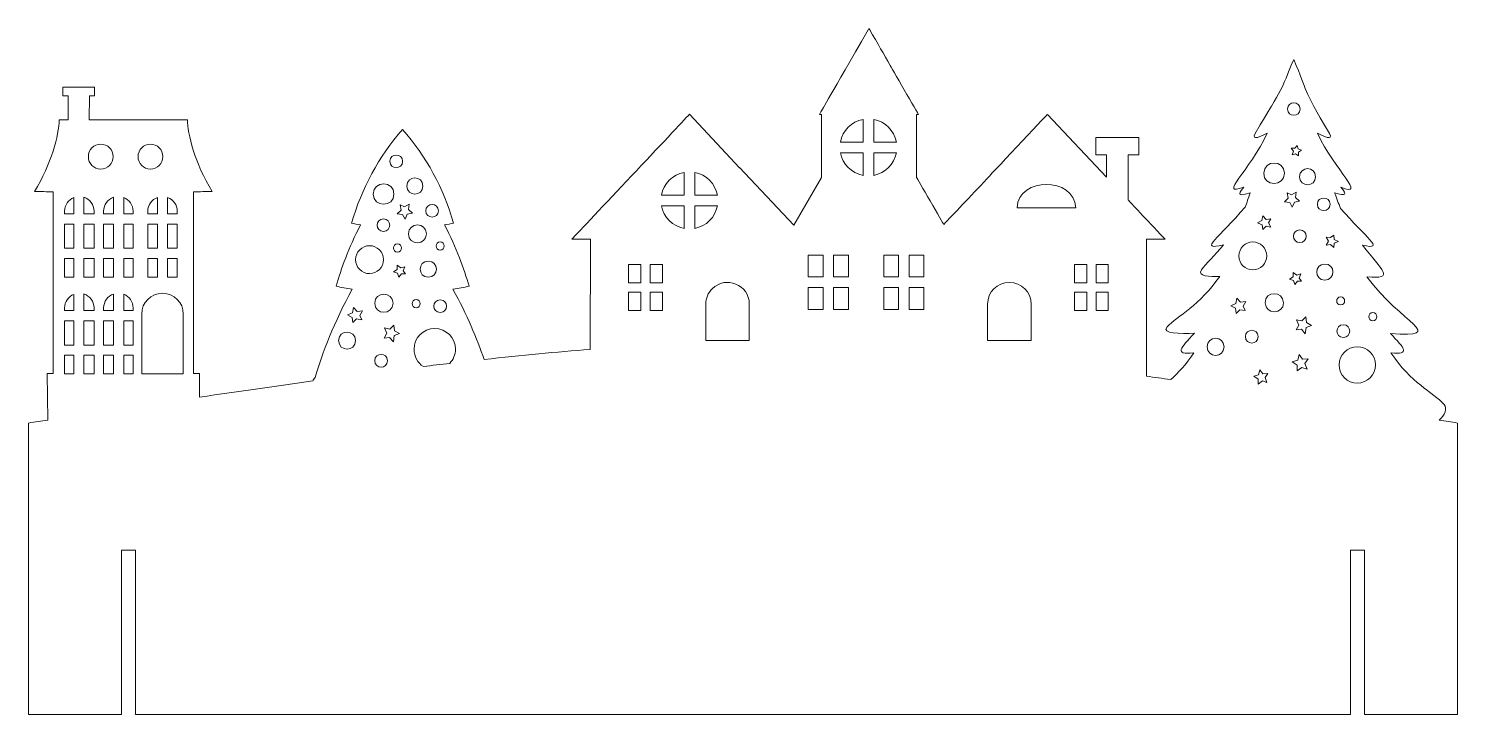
# Model space of a CAD drawing. Header units: inches. Extents: x 0 to 617, y -363 to -191.
# Drawn here: x 312.4 to 617.2, y -362.7 to -216.4 of the extents above; entities that cross this region are included whole.
import ezdxf

# ---------------------------------------------------------------- set-up
doc = ezdxf.new("R2010")
doc.units = ezdxf.units.IN
doc.header["$MEASUREMENT"] = 0
doc.layers.add('_U+0421_U+043B_U+043E_U+0439 1', color=7, linetype='Continuous')

# ---------------------------------------------------------------- blocks, each defined once
blk = doc.blocks.new('block 9')
at = {"layer": '_U+0421_U+043B_U+043E_U+0439 1', "color": 1, "lineweight": 5, "true_color": 0xff0000}
for points in [[(581.78, -241.91), (582.57, -241.91), (583.03, -241.32), (583.23, -242.04), (583.96, -242.31), (583.3, -242.77), (583.3, -243.56), (582.7, -243.1), (581.98, -243.29), (582.24, -242.57), (581.78, -241.91)], [(580.93, -251.43), (581.85, -251.83), (582.83, -251.3), (582.7, -252.42), (583.56, -253.21), (582.44, -253.41), (581.98, -254.47), (581.45, -253.48), (580.33, -253.34), (581.12, -252.55), (580.93, -251.43)], [(392.73, -257.03), (392.2, -256.04), (391.08, -255.91), (391.87, -255.12), (391.68, -254), (392.6, -254.39), (393.59, -253.87), (393.46, -254.99), (394.31, -255.78), (393.19, -255.98), (392.73, -257.03)], [(322.06, -263.25), (320.11, -263.25), (320.11, -258.07), (322.06, -258.07), (322.06, -263.25)], [(326.39, -263.25), (324.22, -263.25), (324.22, -258.07), (326.39, -258.07), (326.39, -263.25)], [(330.57, -263.25), (328.43, -263.25), (328.43, -258.07), (330.57, -258.07), (330.57, -263.25)], [(334.71, -263.25), (332.73, -263.25), (332.73, -258.07), (334.71, -258.07), (334.71, -263.25)], [(337.85, -263.25), (337.85, -258.07), (339.93, -258.07), (339.93, -263.25), (337.85, -263.25)], [(342.09, -258.07), (344.13, -258.07), (344.13, -263.25), (342.09, -263.25), (342.09, -258.07)], [(575.48, -257.35), (575.68, -256.36), (576.41, -257.08), (577.39, -256.95), (576.93, -257.81), (577.39, -258.73), (576.41, -258.53), (575.68, -259.26), (575.55, -258.27), (574.56, -257.81), (575.48, -257.35)], [(590.83, -263.09), (590.17, -262.43), (589.25, -262.56), (589.71, -261.7), (589.25, -260.85), (590.17, -260.98), (590.83, -260.45), (590.96, -261.38), (591.82, -261.77), (590.96, -262.17), (590.83, -263.09)], [(481.89, -269.36), (478.74, -269.36), (478.74, -264.68), (481.89, -264.68), (481.89, -269.36)], [(487.31, -269.36), (484.16, -269.36), (484.16, -264.68), (487.31, -264.68), (487.31, -269.36)], [(498, -269.36), (494.86, -269.36), (494.86, -264.68), (498, -264.68), (498, -269.36)], [(503.42, -269.36), (500.27, -269.36), (500.27, -264.68), (503.42, -264.68), (503.42, -269.36)], [(322.06, -269.42), (320.11, -269.42), (320.11, -265.41), (322.06, -265.41), (322.06, -269.42)], [(326.39, -269.42), (324.22, -269.42), (324.22, -265.41), (326.39, -265.41), (326.39, -269.42)], [(330.57, -269.42), (328.43, -269.42), (328.43, -265.41), (330.57, -265.41), (330.57, -269.42)], [(334.71, -269.42), (332.73, -269.42), (332.73, -265.41), (334.71, -265.41), (334.71, -269.42)], [(339.93, -265.41), (339.93, -269.42), (337.85, -269.42), (337.85, -265.41), (339.93, -265.41)], [(342.09, -265.41), (344.13, -265.41), (344.13, -269.42), (342.09, -269.42), (342.09, -265.41)], [(391.94, -268.7), (391.41, -269.42), (391.15, -268.57), (390.29, -268.3), (391.08, -267.77), (391.08, -266.85), (391.81, -267.44), (392.67, -267.18), (392.33, -268.04), (392.86, -268.7), (391.94, -268.7)], [(443.03, -270.62), (440.41, -270.62), (440.41, -266.71), (443.03, -266.71), (443.03, -270.62)], [(447.63, -270.62), (445.01, -270.62), (445.01, -266.71), (447.63, -266.71), (447.63, -270.62)], [(538.15, -270.62), (535.53, -270.62), (535.53, -266.71), (538.15, -266.71), (538.15, -270.62)], [(542.75, -270.62), (540.13, -270.62), (540.13, -266.71), (542.75, -266.71), (542.75, -270.62)], [(582.21, -269.32), (582.21, -268.4), (582.94, -269), (583.79, -268.73), (583.47, -269.59), (583.99, -270.25), (583.07, -270.25), (582.54, -270.97), (582.28, -270.11), (581.42, -269.85), (582.21, -269.32)], [(443.03, -276.52), (440.41, -276.52), (440.41, -272.6), (443.03, -272.6), (443.03, -276.52)], [(447.63, -276.52), (445.01, -276.52), (445.01, -272.6), (447.63, -272.6), (447.63, -276.52)], [(481.89, -276.31), (478.74, -276.31), (478.74, -271.62), (481.89, -271.62), (481.89, -276.31)], [(487.31, -276.31), (484.16, -276.31), (484.16, -271.62), (487.31, -271.62), (487.31, -276.31)], [(498, -276.31), (494.86, -276.31), (494.86, -271.62), (498, -271.62), (498, -276.31)], [(503.42, -276.31), (500.27, -276.31), (500.27, -271.62), (503.42, -271.62), (503.42, -276.31)], [(538.15, -276.52), (535.53, -276.52), (535.53, -272.6), (538.15, -272.6), (538.15, -276.52)], [(542.75, -276.52), (540.13, -276.52), (540.13, -272.6), (542.75, -272.6), (542.75, -276.52)], [(570.81, -276.34), (570.01, -277.14), (569.88, -276.01), (568.9, -275.49), (569.95, -275.03), (570.15, -273.9), (570.94, -274.76), (572.06, -274.63), (571.53, -275.62), (571.93, -276.54), (570.81, -276.34)], [(383.5, -278.52), (382.38, -278.32), (381.59, -279.11), (381.46, -277.99), (380.47, -277.46), (381.53, -277), (381.72, -275.88), (382.51, -276.74), (383.64, -276.61), (383.11, -277.6), (383.5, -278.52)], [(322.06, -283.89), (320.11, -283.89), (320.11, -278.71), (322.06, -278.71), (322.06, -283.89)], [(326.39, -283.89), (324.22, -283.89), (324.22, -278.71), (326.39, -278.71), (326.39, -283.89)], [(330.57, -283.89), (328.43, -283.89), (328.43, -278.71), (330.57, -278.71), (330.57, -283.89)], [(334.71, -283.89), (332.73, -283.89), (332.73, -278.71), (334.71, -278.71), (334.71, -283.89)], [(390.42, -281.88), (390.23, -283.2), (389.43, -282.28), (388.25, -282.41), (388.84, -281.35), (388.31, -280.23), (389.5, -280.5), (390.36, -279.64), (390.49, -280.83), (391.54, -281.42), (390.42, -281.88)], [(584.97, -280.14), (584.76, -281.46), (583.97, -280.53), (582.79, -280.67), (583.38, -279.61), (582.86, -278.49), (584.04, -278.75), (584.9, -277.9), (585.03, -279.08), (586.08, -279.68), (584.97, -280.14)], [(322.06, -290.04), (320.11, -290.04), (320.11, -286.05), (322.06, -286.05), (322.06, -290.04)], [(326.39, -290.04), (324.22, -290.04), (324.22, -286.05), (326.39, -286.05), (326.39, -290.04)], [(330.57, -290.04), (328.43, -290.04), (328.43, -286.05), (330.57, -286.05), (330.57, -290.04)], [(334.71, -290.04), (332.73, -290.04), (332.73, -286.05), (334.71, -286.05), (334.71, -290.04)], [(585.16, -289.03), (584.01, -288.65), (583.06, -289.37), (583.03, -288.16), (582, -287.46), (583.16, -287.08), (583.45, -285.91), (584.17, -286.86), (585.38, -286.83), (584.66, -287.8), (585.16, -289.03)], [(576.59, -291.87), (575.61, -291.54), (574.75, -292.2), (574.75, -291.14), (573.82, -290.55), (574.82, -290.22), (575.08, -289.16), (575.74, -290.02), (576.79, -289.96), (576.2, -290.81), (576.59, -291.87)]]:
    blk.add_lwpolyline(points, dxfattribs=at)
for points, knots in [([(613.35, -299.92), (614.56, -298.89), (615.06, -297.31), (614.4, -296.59), (611.91, -293.88), (607.31, -292), (603.03, -285.56), (607.34, -286), (605.88, -284.52), (602.95, -281.45), (615.38, -282.27), (605.29, -279.32), (597.87, -269.35), (604.16, -269.83), (601.13, -268.06), (597, -262.57), (602.05, -263.77), (597.64, -260.94), (592.31, -254.73), (591.85, -253.7), (591.42, -252.6), (591.03, -251.44), (592.48, -251.9), (593.9, -252.13), (592.9, -250.91), (592.7, -250.67), (592.52, -250.44), (592.34, -250.23), (598.01, -252.35), (591.18, -246.84), (587.34, -238.68), (588.44, -239.3), (590.95, -240.49), (589.91, -238.75), (583.81, -228.49), (585.54, -230.35), (582.29, -222.98), (579.4, -230.09), (580.24, -228.42), (574.09, -238.75), (573.06, -240.49), (575.57, -239.3), (576.67, -238.68), (572.83, -246.84), (566.01, -252.36), (571.67, -250.22), (570.96, -251.1), (569.59, -252.51), (573, -251.44), (572.66, -252.53), (572.29, -253.54), (571.92, -254.48), (566.48, -260.89), (561.66, -263.93), (567.31, -262.5), (565.37, -264.92), (563.6, -266.38), (562.6, -267.87), (561.71, -269.2), (564.36, -269.36), (566.51, -269.24), (562.29, -275.4), (557.46, -277.66), (555.29, -280.02), (554, -281.43), (558.12, -281.52), (561.14, -281.37), (558.15, -284.5), (556.63, -286), (560.98, -285.56), (559.34, -288.03), (557.65, -289.82), (556.05, -291.26), (554.31, -291), (552.59, -290.76), (550.9, -290.52), (550.9, -290.52), (550.9, -261.33), (550.9, -261.33), (550.9, -261.33), (554.86, -261.33), (554.86, -261.33), (554.86, -261.33), (554.57, -261.03), (554.57, -261.03), (550.83, -257.04), (547.42, -253.42), (546.98, -252.96), (546.98, -252.96), (546.98, -243.35), (546.98, -243.35), (546.98, -243.35), (549.27, -243.35), (549.27, -243.35), (549.27, -243.35), (549.27, -239.59), (549.27, -239.59), (549.27, -239.59), (540.1, -239.59), (540.1, -239.59), (540.1, -239.59), (540.1, -243.35), (540.1, -243.35), (540.1, -243.35), (542.39, -243.35), (542.39, -243.35), (542.39, -243.35), (542.39, -248.09), (542.39, -248.09), (542.39, -248.09), (529.77, -234.69), (529.77, -234.69), (529.77, -234.69), (529.65, -234.81), (529.65, -234.81), (529.63, -234.83), (516.83, -248.42), (516.82, -248.44), (516.82, -248.44), (516.83, -248.45), (516.83, -248.45), (513.37, -252.13), (509.55, -256.14), (507.64, -258.18), (507.63, -258.16), (501.86, -248.15), (501.84, -248.13), (501.84, -248.13), (501.84, -234.73), (501.84, -234.73), (501.84, -234.73), (502.28, -234.73), (502.28, -234.73), (502.28, -234.73), (496.19, -224.18), (496.17, -224.14), (496.17, -224.14), (496.16, -224.14), (496.16, -224.14), (494.94, -222.02), (493.51, -219.53), (491.85, -216.66), (491.85, -216.66), (491.69, -216.39), (491.69, -216.39), (491.69, -216.39), (491.54, -216.66), (491.54, -216.66), (483.53, -230.52), (481.74, -233.62), (481.36, -234.29), (481.36, -234.29), (481.27, -234.45), (481.27, -234.45), (481.27, -234.45), (481.16, -234.73), (481.16, -234.73), (481.16, -234.73), (481.55, -234.73), (481.55, -234.73), (481.55, -234.73), (481.55, -248.13), (481.55, -248.13), (481.55, -248.13), (475.66, -258.33), (475.66, -258.33), (475.66, -258.33), (464.1, -246.05), (464.1, -246.05), (464.1, -246.05), (464.09, -246.06), (464.09, -246.06), (464.09, -246.06), (453.39, -234.68), (453.39, -234.68), (450.89, -237.34), (431.27, -258.18), (428.3, -261.33), (428.3, -261.33), (432.26, -261.33), (432.26, -261.33), (432.26, -261.33), (432.21, -284.81), (432.21, -284.81), (425.09, -285.36), (417.61, -286.08), (409.6, -286.96), (408.06, -282.5), (405.94, -277.39), (402.95, -271.99), (404.14, -271.79), (405.32, -271.6), (406.38, -271.33), (405.32, -267.64), (403.74, -263.16), (401.17, -258.28), (401.83, -258.15), (402.49, -258.02), (403.08, -257.89), (400.97, -250.5), (397.28, -243.65), (392.2, -237.91), (387.13, -243.72), (383.44, -250.5), (381.33, -257.89), (381.92, -258.02), (382.58, -258.15), (383.24, -258.28), (380.67, -263.16), (379.09, -267.64), (378.03, -271.33), (379.09, -271.6), (380.21, -271.79), (381.46, -271.99), (377.57, -279.01), (375.1, -285.53), (373.57, -290.78), (373.37, -291.02), (373.18, -291.28), (373.05, -291.55), (365.46, -292.6), (357.44, -293.75), (348.9, -295), (348.9, -295), (348.9, -289.92), (348.9, -289.92), (348.9, -289.92), (347.61, -289.92), (347.61, -289.92), (347.61, -289.92), (347.61, -251.23), (347.61, -251.23), (348.94, -251.2), (350.26, -251.11), (351.59, -251.15), (347.84, -245.12), (346.33, -238.76), (346.33, -235.86), (346.33, -235.86), (325.36, -235.86), (325.36, -235.86), (325.36, -235.86), (325.43, -230.76), (325.43, -230.76), (325.43, -230.76), (326.45, -230.76), (326.45, -230.76), (326.45, -230.76), (326.45, -228.92), (326.45, -228.92), (326.45, -228.92), (319.76, -228.92), (319.76, -228.92), (319.76, -228.92), (319.76, -230.76), (319.76, -230.76), (319.76, -230.76), (320.86, -230.76), (320.86, -230.76), (320.86, -230.76), (320.86, -235.86), (320.86, -235.86), (320.86, -235.86), (318.93, -235.86), (318.93, -235.86), (318.93, -239.07), (317.27, -245.35), (313.67, -251.15), (314.99, -251.11), (316.32, -251.2), (317.64, -251.23), (317.64, -251.23), (317.64, -289.92), (317.64, -289.92), (317.64, -289.92), (316.36, -289.92), (316.36, -289.92), (316.36, -289.92), (316.5, -299.88), (316.5, -299.88), (315.15, -300.09), (313.79, -300.3), (312.42, -300.51), (312.42, -300.51), (312.42, -362.66), (312.42, -362.66), (312.42, -362.66), (332.23, -362.66), (332.23, -362.66), (332.23, -362.66), (332.23, -327.66), (332.23, -327.66), (332.23, -327.66), (335.23, -327.66), (335.23, -327.66), (335.23, -327.66), (335.23, -362.66), (335.23, -362.66), (335.23, -362.66), (594.41, -362.66), (594.41, -362.66), (594.41, -362.66), (594.41, -327.66), (594.41, -327.66), (594.41, -327.66), (597.41, -327.66), (597.41, -327.66), (597.41, -327.66), (597.41, -362.66), (597.41, -362.66), (597.41, -362.66), (617.22, -362.66), (617.22, -362.66), (617.22, -362.66), (617.22, -300.51), (617.22, -300.51), (615.92, -300.31), (614.63, -300.11), (613.35, -299.92)], [0, 0, 0, 0, 1, 1, 1, 2, 2, 2, 3, 3, 3, 4, 4, 4, 5, 5, 5, 6, 6, 6, 7, 7, 7, 8, 8, 8, 9, 9, 9, 10, 10, 10, 11, 11, 11, 12, 12, 12, 13, 13, 13, 14, 14, 14, 15, 15, 15, 16, 16, 16, 17, 17, 17, 18, 18, 18, 19, 19, 19, 20, 20, 20, 21, 21, 21, 22, 22, 22, 23, 23, 23, 24, 24, 24, 25, 25, 25, 26, 26, 26, 27, 27, 27, 28, 28, 28, 29, 29, 29, 30, 30, 30, 31, 31, 31, 32, 32, 32, 33, 33, 33, 34, 34, 34, 35, 35, 35, 36, 36, 36, 37, 37, 37, 38, 38, 38, 39, 39, 39, 40, 40, 40, 41, 41, 41, 42, 42, 42, 43, 43, 43, 44, 44, 44, 45, 45, 45, 46, 46, 46, 47, 47, 47, 48, 48, 48, 49, 49, 49, 50, 50, 50, 51, 51, 51, 52, 52, 52, 53, 53, 53, 54, 54, 54, 55, 55, 55, 56, 56, 56, 57, 57, 57, 58, 58, 58, 59, 59, 59, 60, 60, 60, 61, 61, 61, 62, 62, 62, 63, 63, 63, 64, 64, 64, 65, 65, 65, 66, 66, 66, 67, 67, 67, 68, 68, 68, 69, 69, 69, 70, 70, 70, 71, 71, 71, 72, 72, 72, 73, 73, 73, 74, 74, 74, 75, 75, 75, 76, 76, 76, 77, 77, 77, 78, 78, 78, 79, 79, 79, 80, 80, 80, 81, 81, 81, 82, 82, 82, 83, 83, 83, 84, 84, 84, 85, 85, 85, 86, 86, 86, 87, 87, 87, 88, 88, 88, 89, 89, 89, 90, 90, 90, 91, 91, 91, 92, 92, 92, 93, 93, 93, 94, 94, 94, 95, 95, 95, 96, 96, 96, 97, 97, 97, 98, 98, 98, 99, 99, 99, 100, 100, 100, 101, 101, 101, 102, 102, 102, 103, 103, 103, 104, 104, 104, 105, 105, 105, 106, 106, 106, 106]), ([(583.68, -233.56), (583.68, -235.33), (580.98, -235.33), (580.98, -233.56), (580.98, -231.77), (583.68, -231.77), (583.68, -233.56)], [0, 0, 0, 0, 1, 1, 1, 2, 2, 2, 2]), ([(490.42, -240.59), (490.42, -240.59), (485.6, -240.59), (485.6, -240.59), (486.06, -238.13), (487.97, -236.22), (490.42, -235.76), (490.42, -235.76), (490.42, -240.59), (490.42, -240.59)], [0, 0, 0, 0, 1, 1, 1, 2, 2, 2, 3, 3, 3, 3]), ([(492.7, -235.76), (495.16, -236.22), (497.07, -238.13), (497.53, -240.59), (497.53, -240.59), (492.7, -240.59), (492.7, -240.59), (492.7, -240.59), (492.7, -235.76), (492.7, -235.76)], [0, 0, 0, 0, 1, 1, 1, 2, 2, 2, 3, 3, 3, 3]), ([(325.17, -243.69), (325.17, -242.22), (326.36, -241.04), (327.82, -241.04), (329.28, -241.04), (330.47, -242.22), (330.47, -243.69), (330.47, -245.15), (329.28, -246.34), (327.82, -246.34), (326.36, -246.34), (325.17, -245.15), (325.17, -243.69)], [0, 0, 0, 0, 1, 1, 1, 2, 2, 2, 3, 3, 3, 4, 4, 4, 4]), ([(335.77, -243.69), (335.77, -242.22), (336.96, -241.04), (338.42, -241.04), (339.88, -241.04), (341.07, -242.22), (341.07, -243.69), (341.07, -245.15), (339.88, -246.34), (338.42, -246.34), (336.96, -246.34), (335.77, -245.15), (335.77, -243.69)], [0, 0, 0, 0, 1, 1, 1, 2, 2, 2, 3, 3, 3, 4, 4, 4, 4]), ([(392.2, -244.7), (392.2, -246.48), (389.5, -246.48), (389.5, -244.7), (389.5, -242.92), (392.2, -242.92), (392.2, -244.7)], [0, 0, 0, 0, 1, 1, 1, 2, 2, 2, 2]), ([(490.42, -247.69), (487.97, -247.23), (486.06, -245.33), (485.6, -242.86), (485.6, -242.86), (490.42, -242.86), (490.42, -242.86), (490.42, -242.86), (490.42, -247.69), (490.42, -247.69)], [0, 0, 0, 0, 1, 1, 1, 2, 2, 2, 3, 3, 3, 3]), ([(492.7, -242.86), (492.7, -242.86), (497.53, -242.86), (497.53, -242.86), (497.07, -245.33), (495.16, -247.23), (492.7, -247.69), (492.7, -247.69), (492.7, -242.86), (492.7, -242.86)], [0, 0, 0, 0, 1, 1, 1, 2, 2, 2, 3, 3, 3, 3]), ([(575.9, -247.24), (575.96, -244.34), (580.31, -244.34), (580.31, -247.24), (580.31, -250.14), (575.9, -250.14), (575.9, -247.24)], [0, 0, 0, 0, 1, 1, 1, 2, 2, 2, 2]), ([(583.55, -248), (583.55, -245.69), (586.98, -245.69), (586.98, -248), (586.98, -250.31), (583.55, -250.24), (583.55, -248)], [0, 0, 0, 0, 1, 1, 1, 2, 2, 2, 2]), ([(390.36, -251.69), (390.36, -254.59), (385.94, -254.59), (385.94, -251.69), (386.01, -248.79), (390.36, -248.79), (390.36, -251.69)], [0, 0, 0, 0, 1, 1, 1, 2, 2, 2, 2]), ([(396.55, -249.98), (396.55, -252.29), (393.12, -252.22), (393.12, -249.98), (393.12, -247.67), (396.55, -247.67), (396.55, -249.98)], [0, 0, 0, 0, 1, 1, 1, 2, 2, 2, 2]), ([(452.26, -251.91), (452.26, -251.91), (447.43, -251.91), (447.43, -251.91), (447.89, -249.45), (449.8, -247.55), (452.26, -247.08), (452.26, -247.08), (452.26, -251.91), (452.26, -251.91)], [0, 0, 0, 0, 1, 1, 1, 2, 2, 2, 3, 3, 3, 3]), ([(454.53, -247.08), (456.99, -247.55), (458.9, -249.45), (459.36, -251.91), (459.36, -251.91), (454.53, -251.91), (454.53, -251.91), (454.53, -251.91), (454.53, -247.08), (454.53, -247.08)], [0, 0, 0, 0, 1, 1, 1, 2, 2, 2, 3, 3, 3, 3]), ([(529.55, -249.64), (532.51, -249.64), (535.69, -251.2), (535.8, -254.63), (535.8, -254.63), (523.3, -254.63), (523.3, -254.63), (523.4, -251.2), (526.58, -249.64), (529.55, -249.64)], [0, 0, 0, 0, 1, 1, 1, 2, 2, 2, 3, 3, 3, 3]), ([(322.06, -255.91), (322.06, -255.91), (320.11, -255.91), (320.11, -255.91), (320.11, -255.91), (320.11, -255.35), (320.11, -255.35), (320.11, -254.04), (320.92, -252.92), (322.06, -252.44), (322.06, -252.44), (322.06, -255.91), (322.06, -255.91)], [0, 0, 0, 0, 1, 1, 1, 2, 2, 2, 3, 3, 3, 4, 4, 4, 4]), ([(326.39, -255.91), (326.39, -255.91), (324.22, -255.91), (324.22, -255.91), (324.22, -255.91), (324.22, -252.36), (324.22, -252.36), (325.48, -252.77), (326.39, -253.95), (326.39, -255.35), (326.39, -255.35), (326.39, -255.91), (326.39, -255.91)], [0, 0, 0, 0, 1, 1, 1, 2, 2, 2, 3, 3, 3, 4, 4, 4, 4]), ([(330.57, -255.91), (330.57, -255.91), (328.43, -255.91), (328.43, -255.91), (328.43, -255.91), (328.43, -255.35), (328.43, -255.35), (328.43, -253.96), (329.33, -252.79), (330.57, -252.38), (330.57, -252.38), (330.57, -255.91), (330.57, -255.91)], [0, 0, 0, 0, 1, 1, 1, 2, 2, 2, 3, 3, 3, 4, 4, 4, 4]), ([(334.71, -255.91), (334.71, -255.91), (332.73, -255.91), (332.73, -255.91), (332.73, -255.91), (332.73, -252.43), (332.73, -252.43), (333.89, -252.89), (334.71, -254.02), (334.71, -255.35), (334.71, -255.35), (334.71, -255.91), (334.71, -255.91)], [0, 0, 0, 0, 1, 1, 1, 2, 2, 2, 3, 3, 3, 4, 4, 4, 4]), ([(337.85, -255.91), (337.85, -255.91), (337.85, -255.35), (337.85, -255.35), (337.85, -253.99), (338.72, -252.84), (339.93, -252.4), (339.93, -252.4), (339.93, -255.91), (339.93, -255.91), (339.93, -255.91), (337.85, -255.91), (337.85, -255.91)], [0, 0, 0, 0, 1, 1, 1, 2, 2, 2, 3, 3, 3, 4, 4, 4, 4]), ([(342.09, -252.41), (343.28, -252.85), (344.13, -254), (344.13, -255.35), (344.13, -255.35), (344.13, -255.91), (344.13, -255.91), (344.13, -255.91), (342.09, -255.91), (342.09, -255.91), (342.09, -255.91), (342.09, -252.41), (342.09, -252.41)], [0, 0, 0, 0, 1, 1, 1, 2, 2, 2, 3, 3, 3, 4, 4, 4, 4]), ([(590.04, -253.86), (590.04, -255.64), (587.34, -255.64), (587.34, -253.86), (587.34, -252.08), (590.04, -252.08), (590.04, -253.86)], [0, 0, 0, 0, 1, 1, 1, 2, 2, 2, 2]), ([(399.85, -255.25), (399.85, -257.03), (397.15, -257.03), (397.15, -255.25), (397.15, -253.47), (399.85, -253.47), (399.85, -255.25)], [0, 0, 0, 0, 1, 1, 1, 2, 2, 2, 2]), ([(452.26, -259.01), (449.8, -258.55), (447.89, -256.64), (447.43, -254.18), (447.43, -254.18), (452.26, -254.18), (452.26, -254.18), (452.26, -254.18), (452.26, -259.01), (452.26, -259.01)], [0, 0, 0, 0, 1, 1, 1, 2, 2, 2, 3, 3, 3, 3]), ([(454.53, -254.18), (454.53, -254.18), (459.36, -254.18), (459.36, -254.18), (458.9, -256.65), (456.99, -258.55), (454.53, -259.01), (454.53, -259.01), (454.53, -254.18), (454.53, -254.18)], [0, 0, 0, 0, 1, 1, 1, 2, 2, 2, 3, 3, 3, 3]), ([(388.12, -259.67), (386.34, -259.67), (386.34, -256.96), (388.12, -256.96), (389.9, -256.96), (389.9, -259.67), (388.12, -259.67)], [0, 0, 0, 0, 1, 1, 1, 2, 2, 2, 2]), ([(393.46, -260.19), (393.52, -257.62), (397.28, -257.62), (397.28, -260.19), (397.28, -262.7), (393.46, -262.7), (393.46, -260.19)], [0, 0, 0, 0, 1, 1, 1, 2, 2, 2, 2]), ([(400.23, -263.64), (399.09, -263.64), (399.09, -261.88), (400.23, -261.88), (401.36, -261.88), (401.36, -263.64), (400.23, -263.64)], [0, 0, 0, 0, 1, 1, 1, 2, 2, 2, 2]), ([(573.57, -261.9), (575.23, -261.9), (576.54, -263.21), (576.54, -264.87), (576.54, -266.51), (575.23, -267.83), (573.57, -267.83), (571.93, -267.9), (570.61, -266.51), (570.61, -264.87), (570.61, -263.21), (571.93, -261.9), (573.57, -261.9)], [0, 0, 0, 0, 1, 1, 1, 2, 2, 2, 3, 3, 3, 4, 4, 4, 4]), ([(583.6, -259.34), (585.38, -259.34), (585.38, -262.04), (583.6, -262.04), (581.82, -262.04), (581.82, -259.34), (583.6, -259.34)], [0, 0, 0, 0, 1, 1, 1, 2, 2, 2, 2]), ([(382.19, -265.67), (382.19, -264.02), (383.5, -262.7), (385.15, -262.7), (386.8, -262.7), (388.12, -264.02), (388.12, -265.67), (388.12, -267.31), (386.8, -268.63), (385.15, -268.63), (383.5, -268.7), (382.19, -267.31), (382.19, -265.67)], [0, 0, 0, 0, 1, 1, 1, 2, 2, 2, 3, 3, 3, 4, 4, 4, 4]), ([(391.11, -262.29), (392.25, -262.29), (392.25, -264.05), (391.11, -264.05), (389.97, -264.05), (389.98, -262.29), (391.11, -262.29)], [0, 0, 0, 0, 1, 1, 1, 2, 2, 2, 2]), ([(397.68, -269.42), (395.37, -269.42), (395.43, -265.99), (397.68, -265.99), (399.98, -265.93), (399.98, -269.42), (397.68, -269.42)], [0, 0, 0, 0, 1, 1, 1, 2, 2, 2, 2]), ([(588.92, -270.03), (586.62, -270.03), (586.68, -266.6), (588.92, -266.6), (591.23, -266.54), (591.23, -270.03), (588.92, -270.03)], [0, 0, 0, 0, 1, 1, 1, 2, 2, 2, 2]), ([(466.17, -282.89), (466.17, -282.89), (456.88, -282.89), (456.88, -282.89), (456.88, -282.89), (456.88, -275.16), (456.88, -275.16), (456.88, -273.92), (457.36, -272.75), (458.24, -271.87), (461.15, -268.96), (466.17, -271.03), (466.17, -275.16), (466.17, -275.16), (466.17, -282.89), (466.17, -282.89)], [0, 0, 0, 0, 1, 1, 1, 2, 2, 2, 3, 3, 3, 4, 4, 4, 5, 5, 5, 5]), ([(526.28, -282.89), (526.28, -282.89), (516.99, -282.89), (516.99, -282.89), (516.99, -282.89), (516.99, -275.16), (516.99, -275.16), (516.99, -272.59), (519.08, -270.51), (521.64, -270.51), (524.2, -270.51), (526.28, -272.59), (526.28, -275.16), (526.28, -275.16), (526.28, -282.89), (526.28, -282.89)], [0, 0, 0, 0, 1, 1, 1, 2, 2, 2, 3, 3, 3, 4, 4, 4, 5, 5, 5, 5]), ([(322.06, -276.55), (322.06, -276.55), (320.11, -276.55), (320.11, -276.55), (320.11, -276.55), (320.11, -275.98), (320.11, -275.98), (320.11, -274.67), (320.92, -273.54), (322.06, -273.07), (322.06, -273.07), (322.06, -276.55), (322.06, -276.55)], [0, 0, 0, 0, 1, 1, 1, 2, 2, 2, 3, 3, 3, 4, 4, 4, 4]), ([(326.39, -276.55), (326.39, -276.55), (324.22, -276.55), (324.22, -276.55), (324.22, -276.55), (324.22, -272.99), (324.22, -272.99), (325.48, -273.4), (326.39, -274.58), (326.39, -275.98), (326.39, -275.98), (326.39, -276.55), (326.39, -276.55)], [0, 0, 0, 0, 1, 1, 1, 2, 2, 2, 3, 3, 3, 4, 4, 4, 4]), ([(330.57, -276.55), (330.57, -276.55), (328.43, -276.55), (328.43, -276.55), (328.43, -276.55), (328.43, -275.98), (328.43, -275.98), (328.43, -274.6), (329.33, -273.42), (330.57, -273), (330.57, -273), (330.57, -276.55), (330.57, -276.55)], [0, 0, 0, 0, 1, 1, 1, 2, 2, 2, 3, 3, 3, 4, 4, 4, 4]), ([(334.71, -276.55), (334.71, -276.55), (332.73, -276.55), (332.73, -276.55), (332.73, -276.55), (332.73, -273.06), (332.73, -273.06), (333.89, -273.52), (334.71, -274.66), (334.71, -275.98), (334.71, -275.98), (334.71, -276.55), (334.71, -276.55)], [0, 0, 0, 0, 1, 1, 1, 2, 2, 2, 3, 3, 3, 4, 4, 4, 4]), ([(345.43, -290.04), (345.43, -290.04), (336.55, -290.04), (336.55, -290.04), (336.55, -290.04), (336.55, -277.28), (336.55, -277.28), (336.55, -274.83), (338.54, -272.84), (340.99, -272.84), (343.44, -272.84), (345.43, -274.83), (345.43, -277.28), (345.43, -277.28), (345.43, -290.04), (345.43, -290.04)], [0, 0, 0, 0, 1, 1, 1, 2, 2, 2, 3, 3, 3, 4, 4, 4, 5, 5, 5, 5]), ([(390.16, -274.96), (390.16, -277.53), (386.27, -277.53), (386.27, -274.96), (386.21, -272.39), (390.16, -272.39), (390.16, -274.96)], [0, 0, 0, 0, 1, 1, 1, 2, 2, 2, 2]), ([(395.11, -274.17), (396.25, -274.17), (396.25, -275.93), (395.11, -275.93), (393.98, -275.93), (393.98, -274.17), (395.11, -274.17)], [0, 0, 0, 0, 1, 1, 1, 2, 2, 2, 2]), ([(400.24, -276.94), (398.4, -276.94), (398.4, -274.24), (400.24, -274.24), (402.03, -274.24), (402.03, -276.94), (400.24, -276.94)], [0, 0, 0, 0, 1, 1, 1, 2, 2, 2, 2]), ([(576.22, -274.86), (576.16, -272.29), (580.11, -272.29), (580.11, -274.86), (580.11, -277.44), (576.22, -277.44), (576.22, -274.86)], [0, 0, 0, 0, 1, 1, 1, 2, 2, 2, 2]), ([(592.31, -273.58), (593.45, -273.58), (593.45, -275.34), (592.31, -275.34), (591.18, -275.34), (591.18, -273.58), (592.31, -273.58)], [0, 0, 0, 0, 1, 1, 1, 2, 2, 2, 2]), ([(599.19, -278.69), (598.06, -278.69), (598.06, -276.93), (599.19, -276.93), (600.33, -276.93), (600.33, -278.69), (599.19, -278.69)], [0, 0, 0, 0, 1, 1, 1, 2, 2, 2, 2]), ([(402.26, -287.79), (400.41, -288.01), (398.53, -288.23), (396.63, -288.47), (395.43, -287.68), (394.64, -286.32), (394.64, -284.78), (394.64, -282.34), (396.62, -280.36), (399.06, -280.36), (401.5, -280.36), (403.48, -282.34), (403.48, -284.78), (403.48, -285.93), (403.01, -286.99), (402.26, -287.79)], [0, 0, 0, 0, 1, 1, 1, 2, 2, 2, 3, 3, 3, 4, 4, 4, 5, 5, 5, 5]), ([(571.99, -282.07), (571.99, -280.29), (574.69, -280.29), (574.69, -282.07), (574.76, -283.91), (571.99, -283.91), (571.99, -282.07)], [0, 0, 0, 0, 1, 1, 1, 2, 2, 2, 2]), ([(592.9, -279.55), (594.68, -279.55), (594.68, -282.25), (592.9, -282.25), (591.06, -282.25), (591.06, -279.55), (592.9, -279.55)], [0, 0, 0, 0, 1, 1, 1, 2, 2, 2, 2]), ([(378.56, -282.93), (378.56, -280.5), (382.19, -280.56), (382.19, -282.93), (382.19, -285.37), (378.56, -285.37), (378.56, -282.93)], [0, 0, 0, 0, 1, 1, 1, 2, 2, 2, 2]), ([(563.81, -284.25), (563.81, -281.81), (567.44, -281.88), (567.44, -284.25), (567.44, -286.69), (563.81, -286.69), (563.81, -284.25)], [0, 0, 0, 0, 1, 1, 1, 2, 2, 2, 2]), ([(386.27, -287.22), (386.27, -285.44), (388.97, -285.44), (388.97, -287.22), (389.04, -289.07), (386.27, -289.07), (386.27, -287.22)], [0, 0, 0, 0, 1, 1, 1, 2, 2, 2, 2]), ([(595.87, -292), (593.74, -292), (592, -290.27), (592, -288.13), (592, -286), (593.74, -284.27), (595.87, -284.27), (598.01, -284.27), (599.74, -286), (599.74, -288.13), (599.74, -290.21), (598.01, -292), (595.87, -292)], [0, 0, 0, 0, 1, 1, 1, 2, 2, 2, 3, 3, 3, 4, 4, 4, 4])]:
    blk.add_open_spline(points, degree=3, knots=knots, dxfattribs=at)
blk = doc.blocks.new('block 8')
at = {"layer": '_U+0421_U+043B_U+043E_U+0439 1'}
blk.add_blockref('block 9', (0, 0), dxfattribs=at)

msp = doc.modelspace()

# ---------------------------------------------------------------- block references
at = {"layer": '_U+0421_U+043B_U+043E_U+0439 1'}
msp.add_blockref('block 8', (0, 0), dxfattribs=at)

doc.saveas('drawing.dxf')
